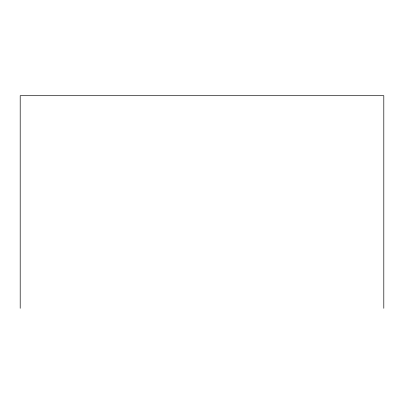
<?xml version="1.0" encoding="UTF-8"?>
<svg xmlns="http://www.w3.org/2000/svg" width="404" height="404" viewBox="0 0 404 404"><rect width="100%" height="100%" fill="white"/><g stroke="black" fill="none" stroke-linecap="round" stroke-linejoin="round"><path stroke-width="0.61" d="M383.8 308.297L383.8 95.703L20.2 95.703L20.2 308.297"/></g></svg>
